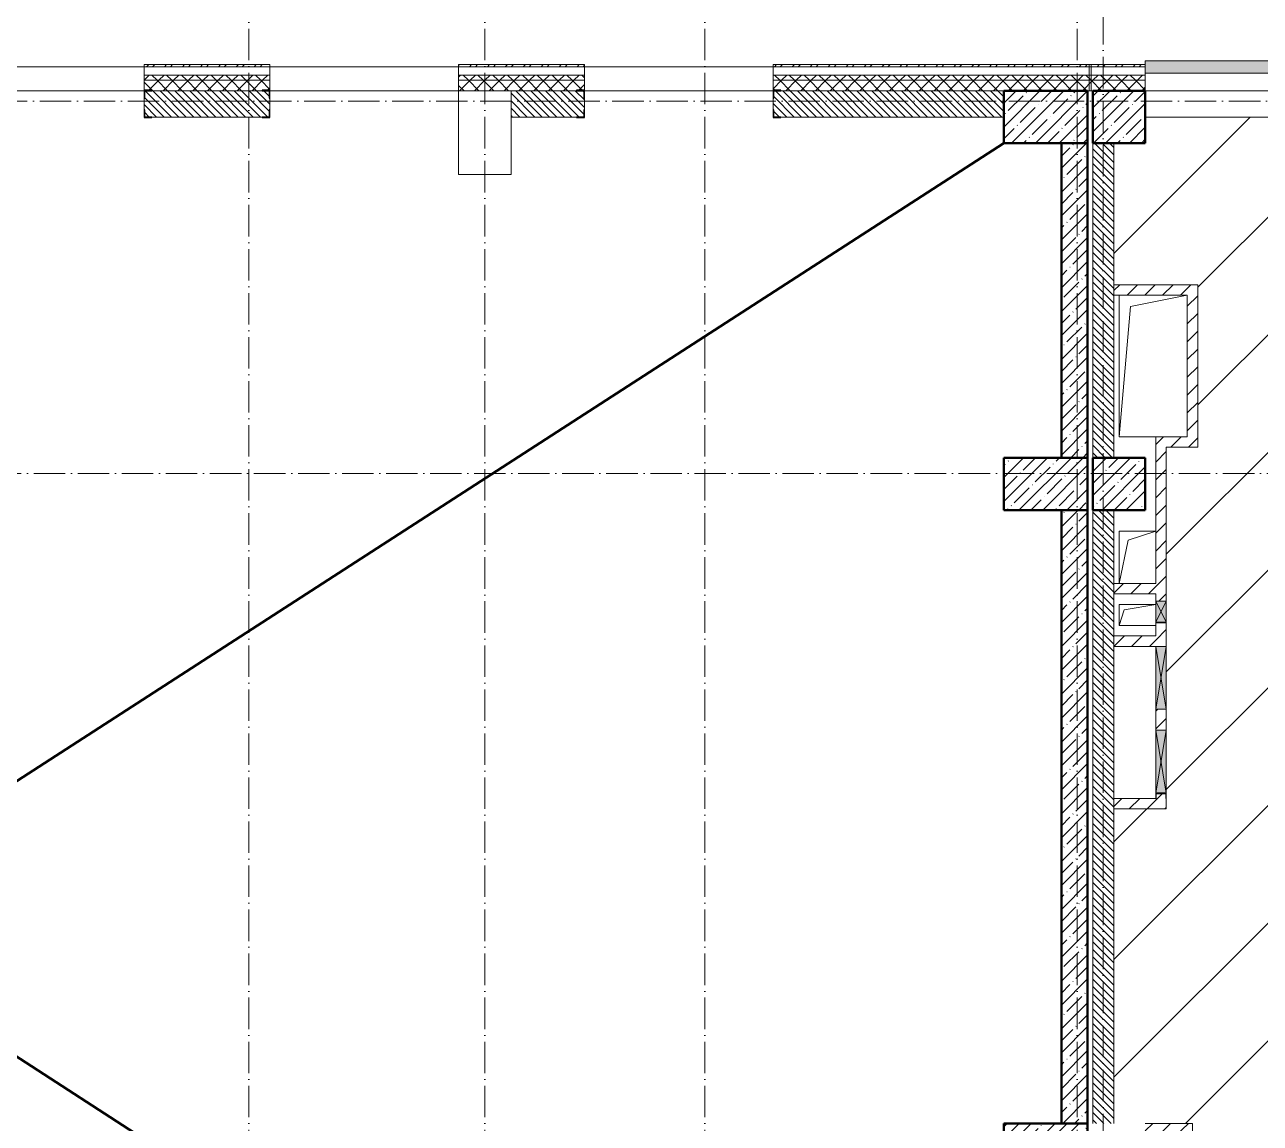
# Model space of a CAD drawing. Header units: millimetres. Extents: x -17017 to 628417, y -109036 to 199237.
# Drawn here: x 588071 to 599857, y -14685 to -4205 of the extents above; entities that cross this region are included whole.
import ezdxf

# ---------------------------------------------------------------- set-up
doc = ezdxf.new("R2010")
doc.units = ezdxf.units.MM
doc.linetypes.add('50_200_ШТРИХ_1Т_ш5_п1_п1_', pattern=[700, 500, -100, 0, -100])
for name, color, linetype, lineweight in [('A-DETL-____-OTLN-1', 7, 'Continuous', 50), ('A-DETL-GENF-OTLN', 7, 'Continuous', 9), ('A-FLOR-____-OTLN', 7, 'Continuous', 9), ('A-GENM-____-MCUT', 7, 'Continuous', 25), ('A-GENM-____-OTLN', 7, 'Continuous', 9), ('A-GENM-____-OTLN-1', 7, 'Continuous', 25), ('A-GLAZ-____-OTLN', 7, 'Continuous', 9), ('A-WALL-____-MCUT', 7, 'Continuous', 13), ('A-WALL-____-MCUT-1', 7, 'Continuous', 9), ('A-WALL-____-MCUT-2', 7, 'Continuous', 50), ('A-WALL-____-OTLN', 7, 'Continuous', 9), ('A-WALL-____-PATT-1', 7, 'Continuous', 9), ('A-WALL-FNSH-MCUT-1', 7, 'Continuous', 9), ('S-COLS-____-MCUT', 7, 'Continuous', 50), ('S-COLS-____-OTLN', 7, 'Continuous', 9), ('S-GRID-____-OTLN-1', 7, '50_200_ШТРИХ_1Т_ш5_п1_п1_', 9), ('стяжа', 7, 'Continuous', 30)]:
    doc.layers.add(name, color=color, linetype=linetype, lineweight=lineweight)
doc.layers.add('A-GLAZ-____-OTLN-1', color=7, linetype='Continuous', lineweight=9, true_color=0xc0c0c0)
pattern_1 = [(45, (523510.01, -90515.61), (-70.71068, 70.71068), []), (135, (523510.01, -90515.61), (-70.71068, -70.71068), [])]
pattern_2 = [(45, (523510, -90515.61), (-114.04925, 114.04925), []), (45, (523624.06, -90515.61), (-114.04925, 114.04925), [201.612, -40.322, 3.353, -36.97])]
pattern_3 = [(135, (523510.01, -90515.614), (-35.35534, -35.35534), [])]
pattern_4 = [(45, (523510.01, -90515.61), (-85.53659, 85.53659), []), (45, (523567.03, -90515.61), (-85.53659, 85.53659), [])]
pattern_5 = [(45, (523510.01, -90515.61), (-84.85281, 84.85281), [])]

# ---------------------------------------------------------------- blocks, each defined once
blk = doc.blocks.new('BSC_Колонна _Прямоугольная - 500х800-V80-АР1_План отверстий 3 этажа в осях 1-64_Ю-ЯЯ')
at = {"layer": 'S-COLS-____-OTLN'}
for p, q in [((-250, 400), (250, 400)), ((-250, -150), (-250, 400)), ((250, 400), (250, -400))]:
    blk.add_line(p, q, dxfattribs=at)
blk = doc.blocks.new('BSC_Колонна _Прямоугольная - 500х800-V81-АР1_План отверстий 3 этажа в осях 1-64_Ю-ЯЯ')
at = {"layer": 'S-COLS-____-OTLN'}
h = blk.add_hatch(dxfattribs=at)
h.set_pattern_fill('FP_89', color=256, style=0, pattern_type=2)
h.set_pattern_definition([(315, (-85431.04, 74300), (114.04925, 114.04925), []), (315, (-85431.04, 74185.95), (114.04925, 114.04925), [201.613, -40.323, 3.353, -36.97])])
h.paths.add_polyline_path([(-250, 400), (-250, -400), (250, -400), (250, 400)], flags=0)
at = {"layer": 'S-COLS-____-MCUT'}
for p, q in [((250, 400), (-250, 400)), ((-250, 400), (-250, -400)), ((250, -400), (250, 400)), ((-250, -400), (250, -400))]:
    blk.add_line(p, q, dxfattribs=at)
blk = doc.blocks.new('BSC_Колонна _Прямоугольная - 500х800-V82-АР1_План отверстий 3 этажа в осях 1-64_Ю-ЯЯ')
at = {"layer": 'S-COLS-____-OTLN'}
h = blk.add_hatch(dxfattribs=at)
h.set_pattern_fill('FP_90', color=256, style=0, pattern_type=2)
h.set_pattern_definition([(315, (-81931.04, 74300), (114.04925, 114.04925), []), (315, (-81931.04, 74185.95), (114.04925, 114.04925), [201.613, -40.323, 3.353, -36.97])])
h.paths.add_polyline_path([(-250, 400), (-250, -400), (250, -400), (250, 400)], flags=0)
at = {"layer": 'S-COLS-____-MCUT'}
for p, q in [((250, 400), (-250, 400)), ((-250, 400), (-250, -400)), ((250, -400), (250, 400)), ((-250, -400), (250, -400))]:
    blk.add_line(p, q, dxfattribs=at)
blk = doc.blocks.new('BSC_Колонна _Прямоугольная - 500х800-V83-АР1_План отверстий 3 этажа в осях 1-64_Ю-ЯЯ')
at = {"layer": 'S-COLS-____-OTLN'}
h = blk.add_hatch(dxfattribs=at)
h.set_pattern_fill('FP_91', color=256, style=0, pattern_type=2)
h.set_pattern_definition([(315, (-75581.04, 74300), (114.04925, 114.04925), []), (315, (-75581.04, 74185.95), (114.04925, 114.04925), [201.613, -40.323, 3.353, -36.97])])
h.paths.add_polyline_path([(-250, 400), (-250, -400), (250, -400), (250, 400)], flags=0)
at = {"layer": 'S-COLS-____-MCUT'}
for p, q in [((250, 400), (-250, 400)), ((-250, 400), (-250, -400)), ((250, -400), (250, 400)), ((-250, -400), (250, -400))]:
    blk.add_line(p, q, dxfattribs=at)
blk = doc.blocks.new('BSC_Колонна _Прямоугольная - 500х500-V92-АР1_План отверстий 3 этажа в осях 1-64_Ю-ЯЯ')
at = {"layer": 'S-COLS-____-OTLN'}
h = blk.add_hatch(dxfattribs=at)
h.set_pattern_fill('FP_97', color=256, style=0, pattern_type=2)
h.set_pattern_definition([(45, (-75000, -85431.04), (-114.04925, 114.04925), []), (45, (-74885.95, -85431.04), (-114.04925, 114.04925), [201.613, -40.323, 3.353, -36.97])])
h.paths.add_polyline_path([(-250, -250), (250, -250), (250, 250), (-250, 250)], flags=0)
at = {"layer": 'S-COLS-____-MCUT'}
for p, q in [((250, 250), (-250, 250)), ((-250, 250), (-250, -250)), ((250, -250), (250, 250)), ((-250, -250), (250, -250))]:
    blk.add_line(p, q, dxfattribs=at)
blk = doc.blocks.new('Фахверк_СКБ_Уголок - 250_2160-27509414-АР1_План отверстий 3 этажа в осях 1-64_Ю-ЯЯ')
at = {"layer": 'A-GENM-____-MCUT'}
for p, q in [((200, 181), (125, 181)), ((125, 181), (125, 106)), ((131, 106), (131, 175)), ((131, 175), (200, 175)), ((200, 175), (200, 181)), ((125, 106), (131, 106)), ((131, -6), (125, -6)), ((125, -6), (125, -81)), ((125, -81), (200, -81)), ((131, -75), (131, -6)), ((200, -75), (131, -75)), ((200, -81), (200, -75))]:
    blk.add_line(p, q, dxfattribs=at)
blk = doc.blocks.new('AR_Отверстие прямоугольное _в плите_ - AR_Отверстие прямоугольное _в плите_-30552540-АР1_План отверстий 3 этажа в осях 1-64_Ю-ЯЯ')
at = {"layer": 'A-GENM-____-OTLN'}
for p, q in [((175, 250), (-175, 250)), ((-175, 250), (-175, -250)), ((-87, 163), (175, 250)), ((-175, -250), (-87, 163))]:
    blk.add_line(p, q, dxfattribs=at)
blk = doc.blocks.new('AR_Отверстие прямоугольное _в плите_ - AR_Отверстие прямоугольное _в плите_-30552592-АР1_План отверстий 3 этажа в осях 1-64_Ю-ЯЯ')
at = {"layer": 'A-GENM-____-OTLN'}
for p, q in [((175, 100), (-175, 100)), ((-175, 100), (-175, -100)), ((-175, -100), (-125, 50)), ((-125, 50), (175, 100)), ((-175, -100), (175, -100))]:
    blk.add_line(p, q, dxfattribs=at)
blk = doc.blocks.new('AR_Отверстие прямоугольное _в плите_ - AR_Отверстие прямоугольное _в плите_-30552512-АР1_План отверстий 3 этажа в осях 1-64_Ю-ЯЯ')
at = {"layer": 'A-GENM-____-OTLN'}
for p, q in [((-325, 675), (-325, -675)), ((-217, 567), (325, 675)), ((-325, -675), (-217, 567)), ((-325, -675), (25, -675))]:
    blk.add_line(p, q, dxfattribs=at)
blk = doc.blocks.new('Отлив_СКБ - Отлив витража_120_НВФ-31885689-АР1_План отверстий 3 этажа в осях 1-64_Ю-ЯЯ')
at = {"layer": 'A-GLAZ-____-OTLN-1'}
for points in [[(1800, 2), (1800, 120), (0, 120), (0, 2), (737, 2)], [(1800, 0), (1800, 2), (0, 2), (0, 0), (737, 0)]]:
    blk.add_hatch(color=256, dxfattribs=at).paths.add_polyline_path(points, flags=0)
at = {"layer": 'A-GLAZ-____-OTLN'}
for p, q in [((0, 83), (0, 120)), ((1800, 120), (0, 120)), ((1800, 120), (1800, 83)), ((0, 2), (1800, 2)), ((1800, 0), (0, 0))]:
    blk.add_line(p, q, dxfattribs=at)
blk = doc.blocks.new('Стены 2 - Стены 4-31194547-АР1_План отверстий 3 этажа в осях 1-64_Ю-ЯЯ')
at = {"layer": 'A-WALL-____-MCUT'}
for p, q in [((-1799, 41030), (-1799, 41010)), ((-1549, 41030), (-1799, 41030)), ((-1549, 41010), (-1549, 41030)), ((-1799, 41010), (-1549, 41010))]:
    blk.add_line(p, q, dxfattribs=at)
blk = doc.blocks.new('AR_Отверстие прямоугольное _в стене__БезПР - AR_Отверстие прямоугольное _в стене__БезПР-V210-АР1_План отверстий 3 этажа в осях 1-64_Ю-ЯЯ')
at = {"layer": 'A-GLAZ-____-OTLN'}
blk.add_hatch(color=256, dxfattribs=at).paths.add_polyline_path([(75, 50), (70, 50), (70, -50), (75, -50)], flags=0)
at = {"layer": 'A-DETL-GENF-OTLN'}
for p, q in [((70, 50), (75, 50)), ((75, 50), (70, 47)), ((75, 50), (70, 50)), ((75, 50), (75, -50)), ((75, -50), (75, 50)), ((70, -47), (75, -50)), ((75, -50), (70, -50)), ((70, -50), (75, -50))]:
    blk.add_line(p, q, dxfattribs=at)
blk = doc.blocks.new('AR_Отверстие прямоугольное _в стене__БезПР - AR_Отверстие прямоугольное _в стене__БезПР-36899212-АР1_План отверстий 3 этажа в осях 1-64_Ю-ЯЯ')
at = {"layer": 'A-GLAZ-____-OTLN'}
blk.add_hatch(color=256, dxfattribs=at).paths.add_polyline_path([(300, 50), (-300, 50), (-300, -50), (300, -50)], flags=0)
at = {"layer": 'A-DETL-GENF-OTLN'}
for p, q in [((-300, -50), (-300, 50)), ((-300, 50), (300, 50)), ((300, 50), (-300, -50)), ((-300, 50), (300, -50)), ((300, 50), (-300, 50)), ((-300, 50), (-300, -50)), ((300, 50), (300, -50)), ((300, -50), (300, 50)), ((300, -50), (-300, -50)), ((-300, -50), (300, -50))]:
    blk.add_line(p, q, dxfattribs=at)
at = {"layer": 'A-GLAZ-____-OTLN'}
blk.add_line((300, 50), (-300, 50), dxfattribs=at)
blk = doc.blocks.new('AR_Отверстие прямоугольное _в стене_ - AR_Отверстие прямоугольное _в стене__ОВ-36936555-АР1_План отверстий 3 этажа в осях 1-64_Ю-ЯЯ')
at = {"layer": 'A-GLAZ-____-OTLN'}
blk.add_hatch(color=256, dxfattribs=at).paths.add_polyline_path([(300, -50), (300, 50), (-300, 50), (-300, -50)], flags=0)
at = {"layer": 'A-DETL-GENF-OTLN'}
for p, q in [((-300, -50), (-300, 50)), ((-300, 50), (300, 50)), ((300, 50), (-300, -50)), ((-300, 50), (300, -50)), ((300, 50), (-300, 50)), ((-300, 50), (-300, -50)), ((300, -50), (-300, -50)), ((-300, -50), (300, -50))]:
    blk.add_line(p, q, dxfattribs=at)
blk = doc.blocks.new('AR_Отверстие прямоугольное _в стене__БезПР - AR_Отверстие прямоугольное _в стене__БезПР-36428113-АР1_План отверстий 3 этажа в осях 1-64_Ю-ЯЯ')
at = {"layer": 'A-GLAZ-____-OTLN'}
blk.add_hatch(color=256, dxfattribs=at).paths.add_polyline_path([(100, 50), (-100, 50), (-100, -50), (100, -50)], flags=0)
at = {"layer": 'A-DETL-GENF-OTLN'}
for p, q in [((-100, -50), (-100, 50)), ((-100, 50), (100, 50)), ((100, 50), (-100, -50)), ((-100, 50), (100, -50)), ((100, 50), (-100, 50)), ((-100, 50), (-100, -50)), ((100, 50), (100, -50)), ((100, -50), (100, 50)), ((100, -50), (-100, -50)), ((-100, -50), (100, -50))]:
    blk.add_line(p, q, dxfattribs=at)
blk = doc.blocks.new('154_Фахверк_СКБ_Швеллер - Тип_100_3960_зеркало-36793856-АР1_План отверстий 3 этажа в осях 1-64_Ю-ЯЯ')
at = {"layer": 'A-GENM-____-MCUT'}
for p, q in [((175, 50), (125, 50)), ((125, 50), (125, -50)), ((128, 47), (175, 47)), ((128, -47), (128, 47)), ((175, 47), (175, 50)), ((125, -50), (175, -50)), ((175, -47), (128, -47)), ((175, -50), (175, -47))]:
    blk.add_line(p, q, dxfattribs=at)
blk = doc.blocks.new('3эт')
at = {"layer": 'S-GRID-____-OTLN-1', "color": 251, "ltscale": 0.6, "true_color": 0x636466}
for p, q in [((350470.7, 4029.4), (350470.7, -33971.9)), ((352720.7, 4029.4), (352720.7, -33971.9)), ((354820.7, 4029.4), (354820.7, -46882.4)), ((358370.7, 4029.4), (358370.7, -46592.2)), ((358620.7, 3761.2), (358620.7, -46882.4)), ((387845.1, -1282.4), (279101.9, -1282.4)), ((279101.9, -4832.4), (387845.1, -4832.4))]:
    blk.add_line(p, q, dxfattribs=at)

msp = doc.modelspace()

# ---------------------------------------------------------------- hatches: boundary and pattern name
at = {"layer": 'A-WALL-____-PATT-1'}
h = msp.add_hatch(dxfattribs=at)
h.set_pattern_fill('FP_6', color=256, style=0, pattern_type=2)
h.set_pattern_definition(pattern_4)
h.paths.add_polyline_path([(598225, -4605), (598225, -4585), (595210, -4585), (595210, -4605), (597729, -4605)], flags=0)
h.paths.add_polyline_path([(592210, -4605), (593410, -4605), (593410, -4585), (592210, -4585)], flags=0)
h.paths.add_polyline_path([(587410, -4605), (587410, -4585), (586160, -4585), (586160, -4605), (587125, -4605)], flags=0)
h.paths.add_polyline_path([(589210, -4605), (590410, -4605), (590410, -4585), (589210, -4585)], flags=0)
h.paths.add_polyline_path([(584360, -4605), (584360, -4585), (583160, -4585), (583160, -4605), (583590, -4605)], flags=0)
h.paths.add_polyline_path([(580160, -4605), (581360, -4605), (581360, -4585), (580160, -4585)], flags=0)
h.paths.add_polyline_path([(578360, -4605), (578360, -4585), (577160, -4585), (577160, -4605)], flags=0)
h.paths.add_polyline_path([(575360, -4605), (575360, -4585), (573675, -4585), (573675, -4605)], flags=0)
h = msp.add_hatch(dxfattribs=at)
h.set_pattern_fill('FP_6', color=256, style=0, pattern_type=2)
h.set_pattern_definition(pattern_4)
h.paths.add_polyline_path([(609335, -4605), (610460, -4605), (610460, -4585), (609335, -4585)], flags=0)
h.paths.add_polyline_path([(603916, -4605), (604610, -4605), (604610, -4585), (603560, -4585), (603560, -4605)], flags=0)
h.paths.add_polyline_path([(606567, -4605), (607535, -4605), (607535, -4585), (606410, -4585), (606410, -4605)], flags=0)
h.paths.add_polyline_path([(600560, -4605), (601760, -4605), (601760, -4585), (600560, -4585)], flags=0)
h.paths.add_polyline_path([(598245, -4605), (598760, -4605), (598760, -4585), (598245, -4585)], flags=0)
h = msp.add_hatch(dxfattribs=at)
h.set_pattern_fill('FP_4', color=256, style=0, pattern_type=2)
h.set_pattern_definition(pattern_1)
h.paths.add_polyline_path([(624990, -4735), (624990, -4685), (618010, -4685), (618010, -4735), (622474, -4735)], flags=0)
h.paths.add_polyline_path([(617010, -4735), (617010, -4685), (615260, -4685), (615260, -4735), (615404, -4735)], flags=0)
h.paths.add_polyline_path([(609335, -4735), (610460, -4735), (610460, -4685), (609335, -4685)], flags=0)
h.paths.add_polyline_path([(607535, -4735), (607535, -4685), (606410, -4685), (606410, -4735), (607451, -4735)], flags=0)
h.paths.add_polyline_path([(603916, -4735), (604610, -4735), (604610, -4685), (603560, -4685), (603560, -4735)], flags=0)
h.paths.add_polyline_path([(600560, -4735), (601760, -4735), (601760, -4685), (600560, -4685)], flags=0)
h.paths.add_polyline_path([(598760, -4735), (598760, -4685), (595210, -4685), (595210, -4735), (597729, -4735)], flags=0)
h.paths.add_polyline_path([(593410, -4735), (593410, -4685), (592210, -4685), (592210, -4735)], flags=0)
h.paths.add_polyline_path([(587410, -4735), (587410, -4685), (586160, -4685), (586160, -4735), (587125, -4735)], flags=0)
h.paths.add_polyline_path([(589210, -4735), (590410, -4735), (590410, -4685), (589210, -4685)], flags=0)
h.paths.add_polyline_path([(581360, -4735), (581360, -4685), (580160, -4685), (580160, -4735)], flags=0)
h.paths.add_polyline_path([(584360, -4735), (584360, -4685), (583160, -4685), (583160, -4735), (583590, -4735)], flags=0)
h.paths.add_polyline_path([(578360, -4735), (578360, -4685), (577160, -4685), (577160, -4735)], flags=0)
h.paths.add_polyline_path([(575360, -4735), (575360, -4685), (573560, -4685), (573560, -4735)], flags=0)
h = msp.add_hatch(dxfattribs=at)
h.set_pattern_fill('FP_4', color=256, style=0, pattern_type=2)
h.set_pattern_definition(pattern_1)
h.paths.add_polyline_path([(624910, -4835), (624990, -4835), (624990, -4735), (618010, -4735), (618010, -4835), (624860, -4835)], flags=0)
h.paths.add_polyline_path([(617010, -4835), (617010, -4735), (615260, -4735), (615260, -4829), (615335, -4829), (615335, -4835), (616510, -4835)], flags=0)
h.paths.add_polyline_path([(607460, -4835), (607460, -4829), (607535, -4829), (607535, -4735), (606410, -4735), (606410, -4835), (607451, -4835)], flags=0)
h.paths.add_polyline_path([(610102, -4835), (610385, -4835), (610385, -4829), (610460, -4829), (610460, -4735), (609335, -4735), (609335, -4829), (609410, -4829), (609410, -4835)], flags=0)
h.paths.add_polyline_path([(604535, -4835), (604535, -4829), (604610, -4829), (604610, -4735), (603560, -4735), (603560, -4829), (603635, -4829), (603635, -4835), (603916, -4835)], flags=0)
h.paths.add_polyline_path([(601685, -4835), (601685, -4829), (601760, -4829), (601760, -4735), (600560, -4735), (600560, -4829), (600635, -4829), (600635, -4835), (601510, -4835)], flags=0)
h.paths.add_polyline_path([(598760, -4835), (598760, -4735), (595210, -4735), (595210, -4829), (595285, -4829), (595285, -4835), (598260, -4835)], flags=0)
h.paths.add_polyline_path([(592710, -4835), (593335, -4835), (593335, -4829), (593410, -4829), (593410, -4735), (592210, -4735), (592210, -4835)], flags=0)
h.paths.add_polyline_path([(586760, -4835), (587335, -4835), (587335, -4829), (587410, -4829), (587410, -4735), (586160, -4735), (586160, -4829), (586235, -4829), (586235, -4835), (586260, -4835)], flags=0)
h.paths.add_polyline_path([(589285, -4835), (590335, -4835), (590335, -4829), (590410, -4829), (590410, -4735), (589210, -4735), (589210, -4829), (589285, -4829)], flags=0)
h.paths.add_polyline_path([(583590, -4835), (584285, -4835), (584285, -4829), (584360, -4829), (584360, -4735), (583160, -4735), (583160, -4829), (583235, -4829), (583235, -4835)], flags=0)
h.paths.add_polyline_path([(581285, -4835), (581285, -4829), (581360, -4829), (581360, -4735), (580160, -4735), (580160, -4829), (580235, -4829), (580235, -4835), (580760, -4835)], flags=0)
h.paths.add_polyline_path([(577235, -4835), (578285, -4835), (578285, -4829), (578360, -4829), (578360, -4735), (577160, -4735), (577160, -4829), (577235, -4829)], flags=0)
h.paths.add_polyline_path([(575285, -4835), (575285, -4829), (575360, -4829), (575360, -4735), (573560, -4735), (573560, -4835), (574510, -4835)], flags=0)
h = msp.add_hatch(dxfattribs=at)
h.set_pattern_fill('FP_9', color=256, style=0, pattern_type=2)
h.set_pattern_definition(pattern_3)
h.paths.add_polyline_path([(590404, -5085), (590404, -5016), (590410, -5016), (590410, -4904), (590404, -4904), (590404, -4835), (589216, -4835), (589216, -4904), (589210, -4904), (589210, -5016), (589216, -5016), (589216, -5085), (590335, -5085)], flags=0)
h.paths.add_polyline_path([(587125, -5085), (587404, -5085), (587404, -5016), (587410, -5016), (587410, -4904), (587404, -4904), (587404, -4835), (586760, -4835), (586760, -5085)], flags=0)
h = msp.add_hatch(dxfattribs=at)
h.set_pattern_fill('FP_9', color=256, style=0, pattern_type=2)
h.set_pattern_definition(pattern_3)
h.paths.add_polyline_path([(597410, -5085), (597410, -4835), (595216, -4835), (595216, -4904), (595210, -4904), (595210, -5016), (595216, -5016), (595216, -5085), (595285, -5085)], flags=0)
h.paths.add_polyline_path([(593335, -5085), (593404, -5085), (593404, -5016), (593410, -5016), (593410, -4904), (593404, -4904), (593404, -4835), (592710, -4835), (592710, -5085)], flags=0)
h = msp.add_hatch(dxfattribs=at)
h.set_pattern_fill('FP_12', color=256, style=0, pattern_type=2)
h.set_pattern_definition(pattern_2)
h.paths.add_polyline_path([(598210, -8335), (598210, -5335), (597960, -5335), (597960, -8335)], flags=0)
h = msp.add_hatch(dxfattribs=at)
h.set_pattern_fill('FP_9', color=256, style=0, pattern_type=2)
h.set_pattern_definition(pattern_3)
h.paths.add_polyline_path([(598460, -8335), (598460, -5335), (598260, -5335), (598260, -8335)], flags=0)
h = msp.add_hatch(dxfattribs=at)
h.set_pattern_fill('FP_7', color=256, style=0, pattern_type=2)
h.set_pattern_definition(pattern_5)
h.paths.add_polyline_path([(599160, -6785), (599160, -6685), (598460, -6685), (598460, -6785)], flags=0)
h = msp.add_hatch(dxfattribs=at)
h.set_pattern_fill('FP_7', color=256, style=0, pattern_type=2)
h.set_pattern_definition(pattern_5)
h.paths.add_polyline_path([(599160, -8235), (599260, -8235), (599260, -6685), (599160, -6685), (599160, -8135)], flags=0)
h = msp.add_hatch(dxfattribs=at)
h.set_pattern_fill('FP_7', color=256, style=0, pattern_type=2)
h.set_pattern_definition(pattern_5)
h.paths.add_polyline_path([(598910, -11585), (598957, -11585), (598957, -11538), (598863, -11538), (598863, -11585)], flags=0)
h.paths.add_polyline_path([(598918, -10935), (598960, -10935), (598960, -10735), (598860, -10735), (598860, -10935), (598915, -10935)], flags=0)
h.paths.add_polyline_path([(598866, -10135), (598960, -10135), (598960, -9910), (598860, -9910), (598860, -10135)], flags=0)
h.paths.add_polyline_path([(598960, -9705), (598960, -8135), (598860, -8135), (598860, -9705), (598878, -9705)], flags=0)
h = msp.add_hatch(dxfattribs=at)
h.set_pattern_fill('FP_7', color=256, style=0, pattern_type=2)
h.set_pattern_definition(pattern_5)
h.paths.add_polyline_path([(599160, -8235), (599160, -8135), (598960, -8135), (598960, -8235)], flags=0)
h = msp.add_hatch(dxfattribs=at)
h.set_pattern_fill('FP_12', color=256, style=0, pattern_type=2)
h.set_pattern_definition(pattern_2)
h.paths.add_polyline_path([(597960, -14685), (598210, -14685), (598210, -8835), (597960, -8835), (597960, -13918)], flags=0)
h = msp.add_hatch(dxfattribs=at)
h.set_pattern_fill('FP_9', color=256, style=0, pattern_type=2)
h.set_pattern_definition(pattern_3)
h.paths.add_polyline_path([(598260, -14685), (598460, -14685), (598460, -8835), (598260, -8835), (598260, -13918)], flags=0)
h = msp.add_hatch(dxfattribs=at)
h.set_pattern_fill('FP_7', color=256, style=0, pattern_type=2)
h.set_pattern_definition(pattern_5)
h.paths.add_polyline_path([(598860, -9635), (598860, -9535), (598460, -9535), (598460, -9635)], flags=0)
h = msp.add_hatch(dxfattribs=at)
h.set_pattern_fill('FP_7', color=256, style=0, pattern_type=2)
h.set_pattern_definition(pattern_5)
h.paths.add_polyline_path([(598860, -10135), (598860, -10035), (598460, -10035), (598460, -10135)], flags=0)
h = msp.add_hatch(dxfattribs=at)
h.set_pattern_fill('FP_7', color=256, style=0, pattern_type=2)
h.set_pattern_definition(pattern_5)
h.paths.add_polyline_path([(598960, -11685), (598960, -11585), (598460, -11585), (598460, -11685), (598863, -11685)], flags=0)
h = msp.add_hatch(dxfattribs=at)
h.set_pattern_fill('FP_7', color=256, style=0, pattern_type=2)
h.set_pattern_definition(pattern_5)
h.paths.add_polyline_path([(599110, -14785), (599110, -14685), (598760, -14685), (598760, -14785)], flags=0)
h = msp.add_hatch(dxfattribs=at)
h.set_pattern_fill('FP_7', color=256, style=0, pattern_type=2)
h.set_pattern_definition(pattern_5)
h.paths.add_polyline_path([(599210, -16585), (599210, -14685), (599110, -14685), (599110, -16585)], flags=0)
at = {"layer": 'S-COLS-____-OTLN'}
h = msp.add_hatch(dxfattribs=at)
h.set_pattern_fill('FP_12', color=256, style=0, pattern_type=2)
h.set_pattern_definition(pattern_2)
h.paths.add_polyline_path([(598760, -8835), (598760, -8335), (598260, -8335), (598260, -8835)], flags=0)
at = {"layer": 'стяжа'}
h = msp.add_hatch(dxfattribs=at)
h.set_pattern_fill('ANSI31', color=5, scale=250)
h.set_pattern_definition([(45, (239739.3, -3652.16), (-561.266, 561.266), [])])
h.paths.add_polyline_path([(614960, -17285), (616760, -17285), (616760, -16785), (617460, -16785), (617460, -11435), (616760, -11435), (616760, -10935), (617460, -10935), (617460, -9685), (615960, -9685), (615760, -9685), (615760, -9585), (615760, -8285), (615760, -8085), (615760, -7360), (615754, -7360), (615754, -7285), (615754, -7279), (615754, -7210), (615760, -5685), (615754, -5685), (615754, -5610), (615760, -5085), (615335, -5085), (615335, -5091), (615260, -5091), (615260, -5085), (612760, -5085), (612760, -5335), (612260, -5335), (612260, -5085), (610460, -5085), (610460, -5091), (610385, -5091), (610010, -5088), (610010, -5185), (609810, -5185), (609810, -5085), (609410, -5085), (609410, -5091), (609335, -5091), (607535, -5085), (607535, -5091), (607460, -5091), (607110, -5087), (607110, -5185), (606910, -5185), (606910, -5335), (606910, -5660), (606916, -5660), (606916, -5735), (606910, -7360), (606916, -7360), (606916, -7429), (606916, -7435), (606916, -7510), (606912, -8085), (607510, -8085), (607510, -8785), (607510, -11435), (607510, -12135), (607010, -12135), (607010, -12335), (607010, -12835), (607010, -14685), (607010, -14835), (607510, -14835), (607510, -15535), (606310, -15535), (606310, -15185), (601710, -15185), (601210, -15185), (601210, -15715), (601210, -15965), (601210, -18085), (601760, -18085), (601960, -18085), (602460, -18085), (602460, -18235), (602460, -19235), (602460, -19485), (601960, -19485), (601960, -20635), (601960, -22535), (602460, -22535), (602460, -23935), (601710, -23935), (601010, -23935), (601010, -23435), (601010, -23335), (601010, -23135), (601010, -20635), (601010, -20135), (601010, -18185), (601010, -18085), (601010, -15965), (601010, -15715), (601010, -15185), (601010, -14685), (601010, -13885), (601710, -13885), (601710, -13985), (601710, -14485), (601710, -14685), (601710, -14985), (606310, -14985), (606310, -14685), (606310, -12835), (606310, -12335), (606310, -10635), (606810, -10635), (606810, -8835), (606310, -8835), (606310, -8335), (606710, -8335), (606710, -7510), (606704, -7510), (606704, -7435), (606704, -7429), (606704, -7360), (606710, -5735), (606704, -5735), (606704, -5660), (606710, -5335), (606410, -5335), (606410, -5085), (604610, -5085), (604610, -5091), (604535, -5091), (603635, -5085), (603635, -5091), (603560, -5091), (603560, -5085), (601760, -5085), (601760, -5091), (601710, -5091), (601710, -5185), (601510, -5185), (601510, -5335), (601010, -5335), (601010, -5185), (600810, -5185), (600810, -5085), (600635, -5085), (600635, -5091), (600560, -5091), (600560, -5085), (598760, -5085), (598760, -5335), (598460, -5335), (598460, -6685), (599260, -6685), (599260, -8235), (598960, -8235), (598960, -9705), (598960, -9905), (598960, -10135), (598960, -10735), (598960, -10935), (598960, -11535), (598960, -11585), (598960, -11685), (598460, -11685), (598460, -14685), (598760, -14685), (599210, -14685), (599210, -16585), (598460, -16585), (598460, -20135), (598760, -20135), (598760, -20635), (598460, -20635), (598460, -22835), (598760, -22835), (598760, -23335), (598520, -23335), (598520, -23875), (598520, -23935), (598216, -23935), (598210, -26095), (598260, -26095), (598260, -26035), (598520, -26035), (598520, -27135), (599760, -27135), (599760, -26335), (601860, -26335), (601910, -26335), (603960, -26335), (604010, -26335), (605735, -26335), (606985, -26335), (607035, -26335), (609280, -26335), (609280, -27135), (609280, -27335), (609280, -29885), (609280, -29935), (609280, -32535), (609280, -32585), (609280, -35135), (609360, -35135), (609360, -35135), (611659, -35135), (612259, -35135), (612259, -35335), (612260, -35335), (612760, -35335), (612760, -35135), (616760, -35135), (616760, -34835), (617460, -34835), (617460, -29385), (616760, -29385), (616760, -28885), (617460, -28885), (617460, -26385), (616760, -26385), (616760, -25885), (614960, -25885)])
h.paths.add_polyline_path([(607010, -23435), (607010, -23935), (606310, -23935), (606310, -23435)], flags=16)
h.paths.add_polyline_path([(607110, -20635), (607010, -20635), (606310, -20635), (605410, -20635), (605410, -19335), (607110, -19335)], flags=16)
h.paths.add_polyline_path([(607010, -20135), (606310, -20135), (606310, -20535), (605510, -20535), (605510, -19435), (607010, -19435)], flags=0)
h.paths.add_polyline_path([(605610, -20135), (605610, -19485), (607010, -19485), (605718, -19593)], flags=0)
h.paths.add_polyline_path([(611160, -20635), (611160, -19335), (612860, -19335), (612860, -20635), (612760, -20635), (612060, -20635)], flags=16)
h.paths.add_polyline_path([(611960, -22935), (612760, -22935), (612760, -23435), (612760, -23935), (612060, -23935), (611960, -23935)], flags=16)
h.paths.add_polyline_path([(611260, -20535), (612060, -20535), (612060, -20135), (611260, -20135)], flags=0)
h.paths.add_polyline_path([(612060, -23035), (612660, -23035), (612660, -23435), (612060, -23435)], flags=0)
h.paths.add_polyline_path([(612760, -19435), (612760, -19435), (611260, -19435), (611260, -19435)], flags=0)
h.paths.add_polyline_path([(612060, -27135), (612760, -27135), (612760, -27635), (612060, -27635)], flags=16)
h.paths.add_polyline_path([(612060, -16435), (612060, -16250), (612060, -16100), (612060, -15185), (612060, -14685), (612760, -14685), (612760, -15185), (612760, -16100), (612760, -16250), (612760, -16435)], flags=16)
h.paths.add_polyline_path([(612160, -16335), (612160, -16250), (612060, -16250), (612060, -16100), (612160, -16100), (612160, -16035), (612660, -16035), (612660, -16100), (612760, -16100), (612760, -16250), (612660, -16250), (612660, -16335)], flags=0)
h.paths.add_polyline_path([(612660, -16135), (612160, -16135), (612160, -16250), (612060, -16250), (612110, -16175), (612060, -16100), (612160, -16100), (612160, -16135), (612660, -16135), (612660, -16100), (612760, -16100), (612710, -16175), (612760, -16250), (612660, -16250)], flags=0)
h.paths.add_polyline_path([(612260, -15285), (612160, -15935), (612160, -15935), (612660, -15935), (612660, -15185)], flags=0)
h.paths.add_polyline_path([(612060, -30635), (612760, -30635), (612760, -31135), (612060, -31135)], flags=16)
h.paths.add_polyline_path([(612060, -12835), (612060, -12335), (612060, -11985), (612760, -11985), (612760, -12085), (612760, -12335), (612760, -12835)], flags=16)
h.paths.add_polyline_path([(612160, -12335), (612160, -12085), (612660, -12085), (612760, -12085), (612760, -12335), (612660, -12335)], flags=0)
h.paths.add_polyline_path([(612660, -12085), (612760, -12085), (612710, -12210), (612760, -12335), (612660, -12335)], flags=0)
h.paths.add_polyline_path([(601710, -12835), (601010, -12835), (601010, -12335), (601010, -11935), (601710, -11935), (601710, -12335)], flags=16)
h.paths.add_polyline_path([(601110, -12335), (601110, -12035), (601612, -12035), (601610, -12035), (601610, -12335)], flags=0)
h.paths.add_polyline_path([(612060, -8835), (612060, -8335), (612060, -7885), (612760, -7885), (612760, -8335), (612760, -8835)], flags=16)
h.paths.add_polyline_path([(612160, -8335), (612160, -7985), (612660, -7985), (612660, -8335)], flags=0)
h.paths.add_polyline_path([(601710, -8835), (601010, -8835), (601010, -8335), (601710, -8335)], flags=16)

# ---------------------------------------------------------------- linework, layer by layer
at = {"layer": 'A-DETL-____-OTLN-1'}
for p, q in [((574510, -5335), (597410, -20135)), ((597410, -5335), (574510, -20135))]:
    msp.add_line(p, q, dxfattribs=at)
at = {"layer": 'A-FLOR-____-OTLN'}
for p, q in [((598510, -8135), (598510, -6785)), ((598860, -8135), (598510, -8135)), ((598510, -9035), (598860, -9035)), ((598510, -9535), (598510, -9035)), ((598510, -9735), (598860, -9735)), ((598510, -9935), (598510, -9735)), ((598860, -9935), (598510, -9935))]:
    msp.add_line(p, q, dxfattribs=at)
at = {"layer": 'A-WALL-____-MCUT'}
for p, q in [((590410, -4605), (589210, -4605)), ((589210, -4605), (589210, -4829)), ((590410, -4829), (590410, -4605)), ((593410, -4605), (592210, -4605)), ((592210, -4605), (592210, -4835)), ((593410, -4829), (593410, -4605)), ((598760, -4605), (595210, -4605)), ((595210, -4605), (595210, -4829)), ((598760, -4835), (598760, -4605)), ((589210, -4904), (589210, -5016)), ((590410, -5016), (590410, -4904)), ((592210, -4835), (592710, -4835)), ((592710, -4835), (592710, -5085)), ((593410, -5016), (593410, -4904)), ((595210, -4904), (595210, -5016)), ((598210, -4835), (598260, -4835)), ((589285, -5085), (590335, -5085)), ((592710, -5085), (593335, -5085)), ((595285, -5085), (597410, -5085)), ((598260, -5335), (598260, -8335)), ((598460, -8335), (598460, -5335)), ((598260, -8335), (598460, -8335)), ((598260, -8835), (598260, -14685)), ((598460, -8835), (598260, -8835)), ((598460, -14685), (598460, -8835))]:
    msp.add_line(p, q, dxfattribs=at)
at = {"layer": 'A-WALL-____-MCUT-1'}
for p, q in [((590410, -4685), (589210, -4685)), ((593410, -4685), (592210, -4685)), ((598760, -4685), (595210, -4685)), ((590410, -4735), (589210, -4735)), ((593410, -4735), (592210, -4735)), ((598760, -4735), (595210, -4735)), ((589285, -4835), (590335, -4835)), ((590335, -4835), (589285, -4835)), ((592710, -4835), (593335, -4835)), ((593335, -4835), (592710, -4835)), ((595285, -4835), (597410, -4835)), ((597410, -4835), (595285, -4835))]:
    msp.add_line(p, q, dxfattribs=at)
at = {"layer": 'A-WALL-____-MCUT-2'}
for p, q in [((597960, -5335), (597960, -8335)), ((598210, -8335), (598210, -5335)), ((597960, -8835), (597960, -14685)), ((598210, -14685), (598210, -8835))]:
    msp.add_line(p, q, dxfattribs=at)
at = {"layer": 'A-WALL-____-OTLN'}
for p, q in [((587410, -4605), (589210, -4605)), ((590410, -4605), (592210, -4605)), ((593410, -4605), (595210, -4605)), ((589210, -4835), (587410, -4835)), ((592210, -4835), (590410, -4835)), ((595210, -4835), (593410, -4835)), ((600560, -4835), (598760, -4835)), ((600560, -5085), (598760, -5085))]:
    msp.add_line(p, q, dxfattribs=at)
at = {"layer": 'A-WALL-FNSH-MCUT-1'}
for p, q in [((590410, -4585), (589210, -4585)), ((589210, -4585), (589210, -4605)), ((590410, -4605), (590410, -4585)), ((593410, -4585), (592210, -4585)), ((592210, -4585), (592210, -4605)), ((593410, -4605), (593410, -4585)), ((598225, -4585), (595210, -4585)), ((595210, -4585), (595210, -4605)), ((598225, -4605), (598225, -4585)), ((598760, -4585), (598245, -4585)), ((598245, -4585), (598245, -4605)), ((598760, -4605), (598760, -4585)), ((589210, -4605), (590410, -4605)), ((592210, -4605), (593410, -4605)), ((595210, -4605), (598225, -4605)), ((598245, -4605), (598760, -4605)), ((599260, -6685), (598460, -6685)), ((599260, -8235), (599260, -6685)), ((598460, -6785), (599160, -6785)), ((599160, -6785), (599160, -8135)), ((598860, -8135), (598860, -9535)), ((599160, -8135), (598860, -8135)), ((598960, -9705), (598960, -8235)), ((598960, -8235), (599260, -8235)), ((598860, -9535), (598460, -9535)), ((598460, -9635), (598860, -9635)), ((598860, -9635), (598860, -9705)), ((598860, -9910), (598860, -10035)), ((598960, -10135), (598960, -9910)), ((598860, -10035), (598460, -10035)), ((598460, -10135), (598860, -10135)), ((598860, -10735), (598860, -10935)), ((598960, -10935), (598960, -10735)), ((598860, -11585), (598460, -11585)), ((598960, -11685), (598960, -11585)), ((598460, -11685), (598960, -11685)), ((599210, -14685), (598760, -14685)), ((599210, -16585), (599210, -14685))]:
    msp.add_line(p, q, dxfattribs=at)
at = {"layer": 'S-COLS-____-MCUT'}
for p, q in [((598760, -8335), (598260, -8335)), ((598260, -8335), (598260, -8835)), ((598760, -8835), (598760, -8335)), ((598260, -8835), (598760, -8835))]:
    msp.add_line(p, q, dxfattribs=at)

# ---------------------------------------------------------------- block references
at = {"layer": 'A-GENM-____-OTLN'}
for name, p in [('AR_Отверстие прямоугольное _в плите_ - AR_Отверстие прямоугольное _в плите_-30552512-АР1_План отверстий 3 этажа в осях 1-64_Ю-ЯЯ', (598835, -7460)), ('AR_Отверстие прямоугольное _в плите_ - AR_Отверстие прямоугольное _в плите_-30552540-АР1_План отверстий 3 этажа в осях 1-64_Ю-ЯЯ', (598685, -9285)), ('AR_Отверстие прямоугольное _в плите_ - AR_Отверстие прямоугольное _в плите_-30552592-АР1_План отверстий 3 этажа в осях 1-64_Ю-ЯЯ', (598685, -9835))]:
    msp.add_blockref(name, p, dxfattribs=at)
at = {"layer": 'A-GENM-____-OTLN-1'}
for p in [(589085, -5010), (595085, -5010)]:
    msp.add_blockref('Фахверк_СКБ_Уголок - 250_2160-27509414-АР1_План отверстий 3 этажа в осях 1-64_Ю-ЯЯ', p, dxfattribs=at)
for name, p, rotation in [('Фахверк_СКБ_Уголок - 250_2160-27509414-АР1_План отверстий 3 этажа в осях 1-64_Ю-ЯЯ', (590535, -4910), 180), ('Фахверк_СКБ_Уголок - 250_2160-27509414-АР1_План отверстий 3 этажа в осях 1-64_Ю-ЯЯ', (593535, -4910), 180), ('154_Фахверк_СКБ_Швеллер - Тип_100_3960_зеркало-36793856-АР1_План отверстий 3 этажа в осях 1-64_Ю-ЯЯ', (598910, -11410), 270)]:
    msp.add_blockref(name, p, dxfattribs=dict(at, rotation=rotation))
at = {"layer": 'A-GLAZ-____-OTLN'}
msp.add_blockref('Отлив_СКБ - Отлив витража_120_НВФ-31885689-АР1_План отверстий 3 этажа в осях 1-64_Ю-ЯЯ', (598760, -4668), dxfattribs=at)
at = {"layer": 'A-GLAZ-____-OTLN', "rotation": 270}
for name, p in [('AR_Отверстие прямоугольное _в стене__БезПР - AR_Отверстие прямоугольное _в стене__БезПР-36428113-АР1_План отверстий 3 этажа в осях 1-64_Ю-ЯЯ', (598910, -9805)), ('AR_Отверстие прямоугольное _в стене__БезПР - AR_Отверстие прямоугольное _в стене__БезПР-V210-АР1_План отверстий 3 этажа в осях 1-64_Ю-ЯЯ', (598910, -9835)), ('AR_Отверстие прямоугольное _в стене__БезПР - AR_Отверстие прямоугольное _в стене__БезПР-36899212-АР1_План отверстий 3 этажа в осях 1-64_Ю-ЯЯ', (598910, -10435)), ('AR_Отверстие прямоугольное _в стене_ - AR_Отверстие прямоугольное _в стене__ОВ-36936555-АР1_План отверстий 3 этажа в осях 1-64_Ю-ЯЯ', (598910, -11235))]:
    msp.add_blockref(name, p, dxfattribs=at)
at = {"layer": 'A-WALL-____-OTLN', "rotation": 89.9999999999999}
msp.add_blockref('Стены 2 - Стены 4-31194547-АР1_План отверстий 3 этажа в осях 1-64_Ю-ЯЯ', (639255, -3036), dxfattribs=at)
at = {"layer": 'S-COLS-____-OTLN'}
for name, p, rotation in [('BSC_Колонна _Прямоугольная - 500х800-V80-АР1_План отверстий 3 этажа в осях 1-64_Ю-ЯЯ', (592460, -5235), 180), ('BSC_Колонна _Прямоугольная - 500х800-V81-АР1_План отверстий 3 этажа в осях 1-64_Ю-ЯЯ', (597810, -5085), 89.9999999999999), ('BSC_Колонна _Прямоугольная - 500х800-V82-АР1_План отверстий 3 этажа в осях 1-64_Ю-ЯЯ', (597810, -8585), 89.9999999999999), ('BSC_Колонна _Прямоугольная - 500х800-V83-АР1_План отверстий 3 этажа в осях 1-64_Ю-ЯЯ', (597810, -14935), 89.9999999999999)]:
    msp.add_blockref(name, p, dxfattribs=dict(at, rotation=rotation))
msp.add_blockref('BSC_Колонна _Прямоугольная - 500х500-V92-АР1_План отверстий 3 этажа в осях 1-64_Ю-ЯЯ', (598510, -5085), dxfattribs=at)
at = {"layer": 'стяжа'}
msp.add_blockref('3эт', (239739, -3652), dxfattribs=at)

doc.saveas('drawing.dxf')
